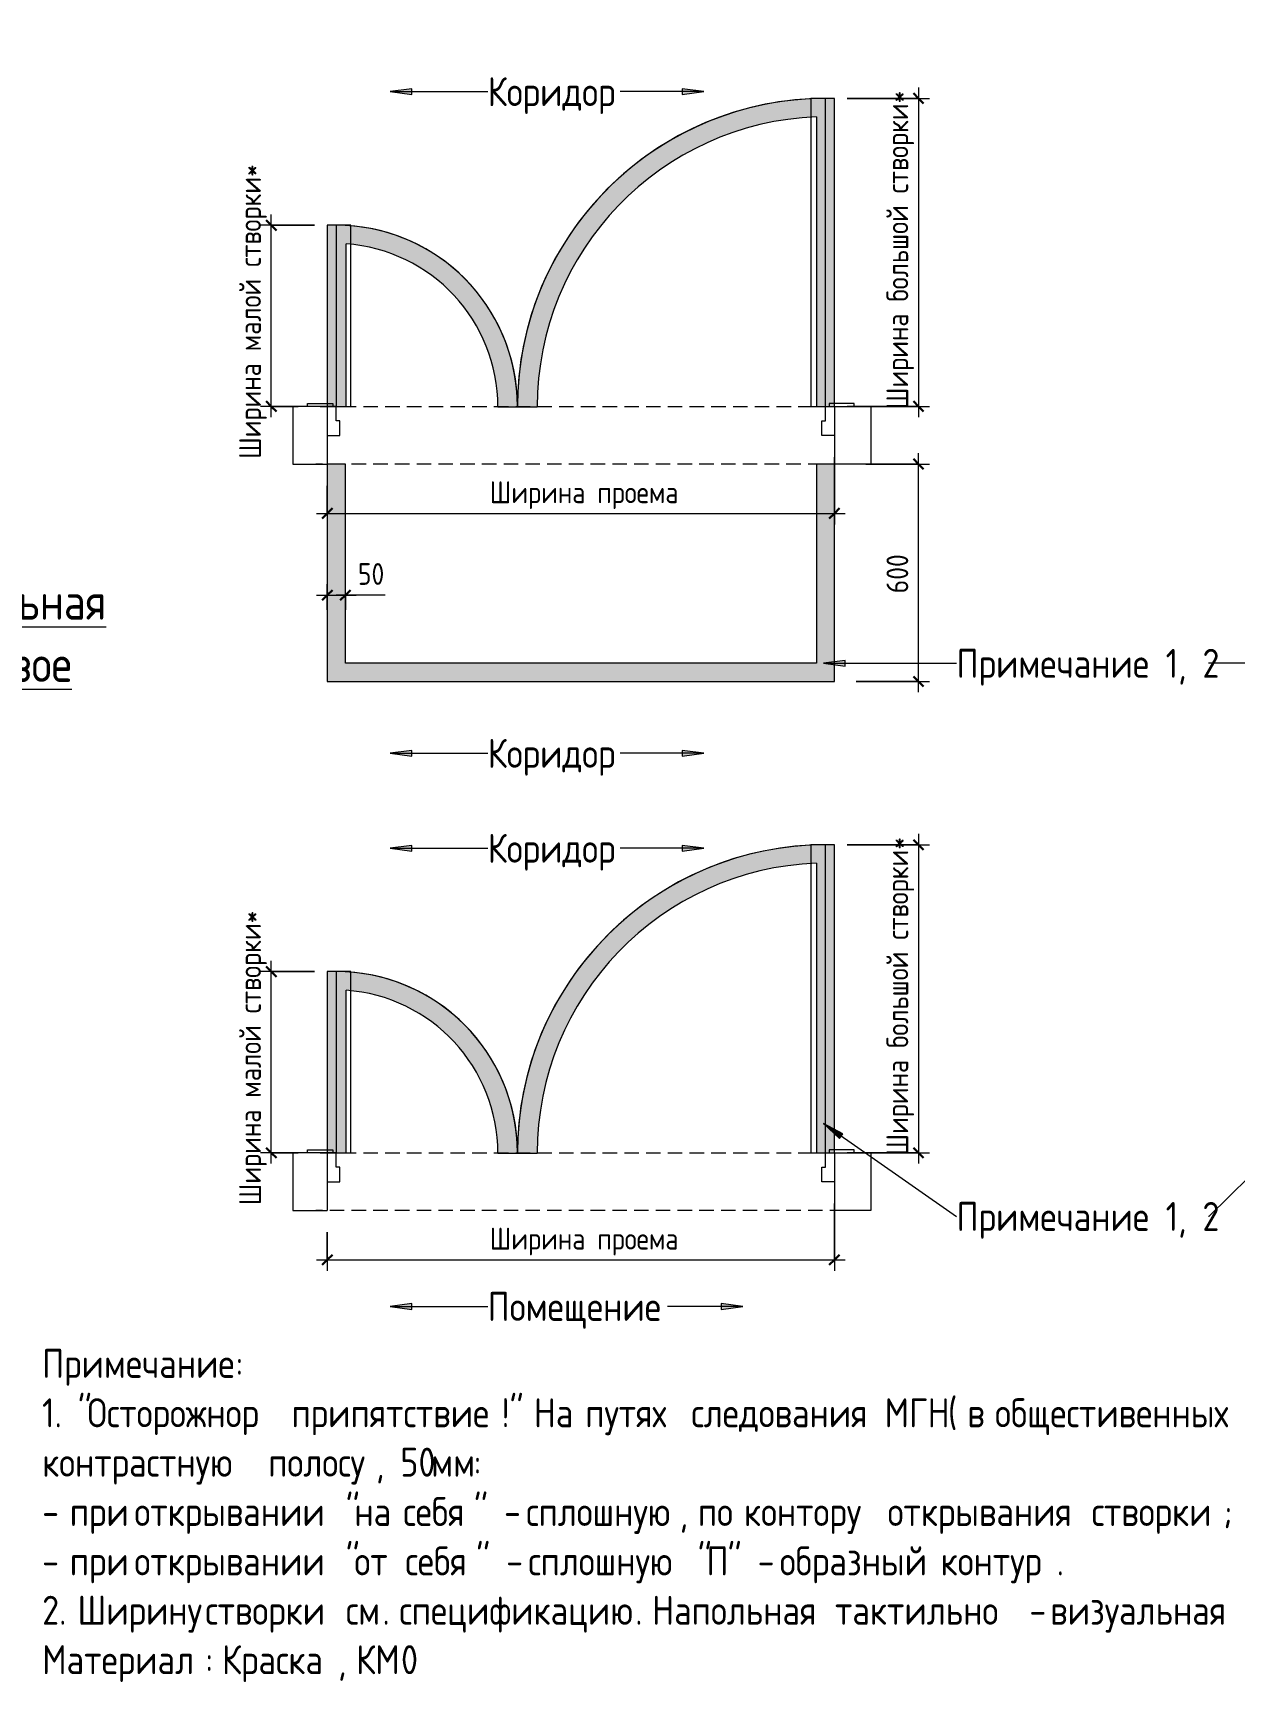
# Model space of a CAD drawing. Header units: millimetres. Extents: x 315 to 209858, y -8553 to 29000.
# Drawn here: x 203808 to 207123, y 1056 to 5607 of the extents above; entities that cross this region are included whole.
import ezdxf

# ---------------------------------------------------------------- set-up
doc = ezdxf.new("R2010")
doc.units = ezdxf.units.MM
doc.linetypes.add('ADSK_Штрих_ш2 п1', pattern=[60, 40, -20])
for name, color, linetype, lineweight in [('A-ANNO-DIMS', 7, 'Continuous', 9), ('A-ANNO-DIMS-20', 7, 'Continuous', 9), ('A-DETL', 7, 'Continuous', 9), ('A-DETL-3', 7, 'ADSK_Штрих_ш2 п1', 9), ('G-ANNO-TEXT', 7, 'Continuous', 9)]:
    doc.layers.add(name, color=color, linetype=linetype, lineweight=lineweight)
doc.layers.add('A-DETL-GENF-8', color=7, linetype='Continuous', lineweight=9, true_color=0xf2dc97)
doc.styles.add('GOST Common_6', font='GOST_Common.ttf', dxfattribs={"width": 0.9, "height": 60})
doc.styles.add('GOST Common_7', font='GOST_Common.ttf', dxfattribs={"width": 0.9, "height": 80})
doc.styles.add('GOST Common_8', font='GOST_Common.ttf', dxfattribs={"width": 0.9, "height": 100})
doc.dimstyles.new('ADSK_Основной_3_0_окр_', dxfattribs={"dimscale": 304.8, "dimtxt": 60.3429, "dimasz": 0.092782, "dimexe": 0.098425, "dimexo": 0.19685, "dimgap": 0.032808, "dimtad": 1, "dimdec": 0, "dimrnd": 10, "dimdsep": 46, "dimtxsty": 'GOST Common_6', "dimblk1": 'OBLIQUE', "dimblk2": 'OBLIQUE', "dimsah": 1, "dimcen": 0.09, "dimdle": 0.098425, "dimazin": 0, "dimtfac": 1, "dimtdec": 4, "dimtix": 1, "dimtmove": 0, "dimatfit": 3, "dimfxl": 1, "dimtvp": 1, "dimtolj": 1, "dimtzin": 0, "dimlwd": 9, "dimlwe": 9, "dimarcsym": 2})
doc.dimstyles.new('ADSK_Основной_3_0_окр__1', dxfattribs={"dimscale": 304.8, "dimtxt": 60.3429, "dimasz": 0.092782, "dimexe": 0.098425, "dimexo": 0.19685, "dimgap": 0.032808, "dimtad": 1, "dimdec": 0, "dimrnd": 10, "dimdsep": 46, "dimtxsty": 'GOST Common_6', "dimblk1": 'OBLIQUE', "dimblk2": 'OBLIQUE', "dimsah": 1, "dimcen": 0.09, "dimdle": 0.098425, "dimazin": 0, "dimtfac": 1, "dimtdec": 4, "dimtix": 1, "dimtmove": 1, "dimatfit": 3, "dimfxl": 1, "dimtvp": 1, "dimtolj": 1, "dimtzin": 0, "dimlwd": 9, "dimlwe": 9, "dimarcsym": 2})

# ---------------------------------------------------------------- blocks, each defined once
blk = doc.blocks.new('DIMBLOCK99-_Тактильно визуальная напольная разметка')
at = {"layer": 'A-ANNO-DIMS-20'}
for p, q in [((204465.6, 4546.6), (204465.6, 5106.6)), ((204585.1, 5076.6), (204435.6, 5076.6)), ((204465.6, 5076.6), (204585.1, 5076.6)), ((204540.2, 4576.6), (204435.6, 4576.6)), ((204465.6, 4576.6), (204540.2, 4576.6))]:
    blk.add_line(p, q, dxfattribs=at)
at = {"layer": 'A-ANNO-DIMS-20', "lineweight": 30}
for p, q in [((204465.6, 5076.6), (204451.5, 5090.7)), ((204465.6, 5076.6), (204479.8, 5062.4)), ((204465.6, 4576.6), (204451.5, 4590.7)), ((204465.6, 4576.6), (204479.8, 4562.4))]:
    blk.add_line(p, q, dxfattribs=at)
at = {"layer": 'A-ANNO-DIMS-20', "color": 0, "insert": (204377.2, 4431.8), "char_height": 60, "width": 947.486, "attachment_point": 1, "rotation": 90, "line_spacing_factor": 1.022761, "style": 'GOST Common_6'}
blk.add_mtext('Ширина малой створки*', dxfattribs=at)
blk = doc.blocks.new('_Oblique')
at = {"color": 0, "linetype": 'ByBlock', "lineweight": -2}
blk.add_line((-0.5, -0.5), (0.5, 0.5), dxfattribs=at)
blk = doc.blocks.new('DIMBLOCK100-_Тактильно визуальная напольная разметка')
at = {"layer": 'A-ANNO-DIMS-20'}
for p, q in [((206055.1, 5426.6), (206282.2, 5426.6)), ((206252.2, 5426.6), (206055.1, 5426.6)), ((206252.2, 5456.6), (206252.2, 4546.6)), ((206055.1, 4576.6), (206282.2, 4576.6)), ((206252.2, 4576.6), (206055.1, 4576.6))]:
    blk.add_line(p, q, dxfattribs=at)
at = {"layer": 'A-ANNO-DIMS-20', "lineweight": 30}
for p, q in [((206252.2, 5426.6), (206238.1, 5440.7)), ((206252.2, 5426.6), (206266.3, 5412.5)), ((206252.2, 4576.6), (206238.1, 4590.7)), ((206252.2, 4576.6), (206266.3, 4562.4))]:
    blk.add_line(p, q, dxfattribs=at)
at = {"layer": 'A-ANNO-DIMS-20', "color": 0, "insert": (206163.8, 4569), "char_height": 60, "width": 1038.307, "attachment_point": 1, "rotation": 90, "line_spacing_factor": 1.022761, "style": 'GOST Common_6'}
blk.add_mtext('Ширина большой створки*', dxfattribs=at)
blk = doc.blocks.new('DIMBLOCK101-_Тактильно визуальная напольная разметка')
at = {"layer": 'A-ANNO-DIMS-20'}
for p, q in [((206020.1, 4436.6), (206020.1, 4251.1)), ((206020.1, 4281.1), (206020.1, 4436.6)), ((204620.1, 4357.5), (204620.1, 4251.1)), ((204620.1, 4281.1), (204620.1, 4357.5)), ((204590.1, 4281.1), (206050.1, 4281.1))]:
    blk.add_line(p, q, dxfattribs=at)
at = {"layer": 'A-ANNO-DIMS-20', "lineweight": 30}
for p, q in [((204620.1, 4281.1), (204605.9, 4267)), ((204620.1, 4281.1), (204634.2, 4295.3)), ((206020.1, 4281.1), (206005.9, 4267)), ((206020.1, 4281.1), (206034.2, 4295.3))]:
    blk.add_line(p, q, dxfattribs=at)
at = {"layer": 'A-ANNO-DIMS-20', "color": 0, "insert": (205068.5, 4369.5), "char_height": 60, "width": 603.838, "attachment_point": 1, "line_spacing_factor": 1.022761, "style": 'GOST Common_6'}
blk.add_mtext('Ширина проема', dxfattribs=at)
blk = doc.blocks.new('DIMBLOCK102-_Тактильно визуальная напольная разметка')
at = {"layer": 'A-ANNO-DIMS-20'}
for p, q in [((204590.1, 4055.7), (204700.1, 4055.7)), ((204620.1, 4015.6), (204620.1, 4085.7)), ((204620.1, 4055.7), (204620.1, 4015.6)), ((204694.7, 4055.7), (204645.1, 4055.7)), ((204670.1, 4015.6), (204670.1, 4085.7)), ((204670.1, 4055.7), (204670.1, 4015.6)), ((204780.4, 4055.7), (204694.7, 4055.7))]:
    blk.add_line(p, q, dxfattribs=at)
at = {"layer": 'A-ANNO-DIMS-20', "lineweight": 30}
for p, q in [((204620.1, 4055.7), (204605.9, 4041.5)), ((204620.1, 4055.7), (204634.2, 4069.8)), ((204670.1, 4055.7), (204655.9, 4041.5)), ((204670.1, 4055.7), (204684.2, 4069.8))]:
    blk.add_line(p, q, dxfattribs=at)
at = {"layer": 'A-ANNO-DIMS-20', "color": 0, "insert": (204704.7, 4144.1), "char_height": 60, "width": 90.821, "attachment_point": 1, "line_spacing_factor": 1.022761, "style": 'GOST Common_6'}
blk.add_mtext('50', dxfattribs=at)
blk = doc.blocks.new('DIMBLOCK103-_Тактильно визуальная напольная разметка')
at = {"layer": 'A-ANNO-DIMS-20'}
for p, q in [((206107.1, 4417.5), (206282.2, 4417.5)), ((206252.2, 4417.5), (206107.1, 4417.5)), ((206252.2, 3787.5), (206252.2, 4447.5)), ((206080.1, 3817.5), (206282.2, 3817.5)), ((206252.2, 3817.5), (206080.1, 3817.5))]:
    blk.add_line(p, q, dxfattribs=at)
at = {"layer": 'A-ANNO-DIMS-20', "lineweight": 30}
for p, q in [((206252.2, 4417.5), (206238.1, 4431.6)), ((206252.2, 4417.5), (206266.3, 4403.3)), ((206252.2, 3817.5), (206238.1, 3831.6)), ((206252.2, 3817.5), (206266.3, 3803.3))]:
    blk.add_line(p, q, dxfattribs=at)
at = {"layer": 'A-ANNO-DIMS-20', "color": 0, "insert": (206163.8, 4060.7), "char_height": 60, "width": 136.232, "attachment_point": 1, "rotation": 90, "line_spacing_factor": 1.022761, "style": 'GOST Common_6'}
blk.add_mtext('600', dxfattribs=at)
blk = doc.blocks.new('DIMBLOCK108-_Тактильно визуальная напольная разметка')
at = {"layer": 'A-ANNO-DIMS-20'}
for p, q in [((204585.1, 3016.6), (204435.6, 3016.6)), ((204465.6, 2486.6), (204465.6, 3046.6)), ((204465.6, 3016.6), (204585.1, 3016.6)), ((204540.2, 2516.6), (204435.6, 2516.6)), ((204465.6, 2516.6), (204540.2, 2516.6))]:
    blk.add_line(p, q, dxfattribs=at)
at = {"layer": 'A-ANNO-DIMS-20', "lineweight": 30}
for p, q in [((204465.6, 3016.6), (204451.5, 3030.7)), ((204465.6, 3016.6), (204479.8, 3002.4)), ((204465.6, 2516.6), (204451.5, 2530.7)), ((204465.6, 2516.6), (204479.8, 2502.4))]:
    blk.add_line(p, q, dxfattribs=at)
at = {"layer": 'A-ANNO-DIMS-20', "color": 0, "insert": (204377.2, 2371.8), "char_height": 60, "width": 947.486, "attachment_point": 1, "rotation": 90, "line_spacing_factor": 1.022761, "style": 'GOST Common_6'}
blk.add_mtext('Ширина малой створки*', dxfattribs=at)
blk = doc.blocks.new('DIMBLOCK109-_Тактильно визуальная напольная разметка')
at = {"layer": 'A-ANNO-DIMS-20', "lineweight": 30}
for p, q in [((206252.2, 3366.6), (206238.1, 3380.7)), ((206252.2, 3366.6), (206266.3, 3352.5)), ((206252.2, 2516.6), (206238.1, 2530.7)), ((206252.2, 2516.6), (206266.3, 2502.4))]:
    blk.add_line(p, q, dxfattribs=at)
at = {"layer": 'A-ANNO-DIMS-20'}
for p, q in [((206252.2, 3396.6), (206252.2, 2486.6)), ((206055.1, 3366.6), (206282.2, 3366.6)), ((206252.2, 3366.6), (206055.1, 3366.6)), ((206055.1, 2516.6), (206282.2, 2516.6)), ((206252.2, 2516.6), (206055.1, 2516.6))]:
    blk.add_line(p, q, dxfattribs=at)
at = {"layer": 'A-ANNO-DIMS-20', "color": 0, "insert": (206163.8, 2509), "char_height": 60, "width": 1038.307, "attachment_point": 1, "rotation": 90, "line_spacing_factor": 1.022761, "style": 'GOST Common_6'}
blk.add_mtext('Ширина большой створки*', dxfattribs=at)
blk = doc.blocks.new('DIMBLOCK110-_Тактильно визуальная напольная разметка')
at = {"layer": 'A-ANNO-DIMS-20'}
for p, q in [((206020.1, 2376.6), (206020.1, 2191.1)), ((206020.1, 2221.1), (206020.1, 2376.6)), ((204620.1, 2297.5), (204620.1, 2191.1)), ((204620.1, 2221.1), (204620.1, 2297.5)), ((204590.1, 2221.1), (206050.1, 2221.1))]:
    blk.add_line(p, q, dxfattribs=at)
at = {"layer": 'A-ANNO-DIMS-20', "lineweight": 30}
for p, q in [((204620.1, 2221.1), (204634.2, 2235.3)), ((206020.1, 2221.1), (206034.2, 2235.3)), ((204620.1, 2221.1), (204605.9, 2207)), ((206020.1, 2221.1), (206005.9, 2207))]:
    blk.add_line(p, q, dxfattribs=at)
at = {"layer": 'A-ANNO-DIMS-20', "color": 0, "insert": (205068.5, 2309.5), "char_height": 60, "width": 603.838, "attachment_point": 1, "line_spacing_factor": 1.022761, "style": 'GOST Common_6'}
blk.add_mtext('Ширина проема', dxfattribs=at)

msp = doc.modelspace()

# ---------------------------------------------------------------- hatches: boundary and pattern name
at = {"layer": 'A-DETL-GENF-8'}
for points in [[(205091.4, 4575.1), (205199.6, 4575.1), (205201, 4622.4), (205205.1, 4669.4), (205212.1, 4716.2), (205221.8, 4762.4), (205234.2, 4808), (205249.2, 4852.8), (205266.9, 4896.6), (205287.1, 4939.3), (205309.8, 4980.8), (205334.9, 5020.8), (205362.4, 5059.3), (205392, 5096), (205426.2, 5133.4), (205457.5, 5164.1), (205493.2, 5195.1), (205530.6, 5223.9), (205569.7, 5250.5), (205610.2, 5274.8), (205652.2, 5296.6), (205695.3, 5315.9), (205739.5, 5332.6), (205784.6, 5346.7), (205830.4, 5358.1), (205876.9, 5366.8), (205923.7, 5372.7), (205970.9, 5375.8), (205970.9, 4576.6), (206020.1, 4576.6), (206020.1, 5426.6), (205995.1, 5426.6), (205945.2, 5425.1), (205895.7, 5420.8), (205846.4, 5413.5), (205797.6, 5403.3), (205749.6, 5390.4), (205702.3, 5374.6), (205656.1, 5356.1), (205611, 5334.9), (205567.3, 5311.1), (205525, 5284.8), (205484.3, 5256), (205445.4, 5224.9), (205408.4, 5191.6), (205373.3, 5156.2), (205340.5, 5118.8), (205309.8, 5079.5), (205281.5, 5038.5), (205255.7, 4995.9), (205232.4, 4951.9), (205211.8, 4906.6), (205193.8, 4860.1), (205178.5, 4812.7), (205166.1, 4764.5), (205156.5, 4715.6), (205149.8, 4666.3), (205146, 4616.6), (205143.5, 4616.6), (205139.1, 4653.7), (205132, 4690.2), (205122.2, 4726.1), (205109.7, 4761.2), (205094.7, 4795.3), (205077.2, 4828.2), (205057.2, 4859.7), (205035, 4889.6), (205010.6, 4917.7), (204984.2, 4944), (204955.9, 4968.2), (204925.9, 4990.3), (204894.3, 5010.1), (204861.3, 5027.4), (204827.1, 5042.3), (204792, 5054.5), (204756, 5064.1), (204719.3, 5071), (204682.4, 5075.2), (204645.1, 5076.6), (204620.1, 5076.6), (204620.1, 4576.6), (204671.9, 4576.6), (204671.9, 5025.3), (204709.4, 5021), (204746.2, 5013.8), (204782.3, 5003.4), (204817.5, 4990.1), (204851.4, 4973.9), (204883.9, 4954.9), (204914.7, 4933.3), (204943.5, 4909.2), (204970.3, 4882.8), (204994.8, 4854.2), (205016.8, 4823.7), (205036.2, 4791.5), (205052.8, 4757.8), (205066.6, 4722.8), (205077.4, 4686.8), (205085.2, 4650), (205089.8, 4612.8)], [(206020.1, 3817.5), (206020.1, 4417.5), (205970.1, 4417.5), (205970.1, 3867.5), (204670.1, 3867.5), (204670.1, 4417.5), (204620.1, 4417.5), (204620.1, 3817.5), (204693.2, 3817.5)], [(205199.6, 2515.1), (205201, 2562.4), (205205.1, 2609.4), (205212.1, 2656.2), (205221.8, 2702.4), (205234.2, 2748), (205249.2, 2792.8), (205266.9, 2836.6), (205287.1, 2879.3), (205309.8, 2920.8), (205334.9, 2960.8), (205362.4, 2999.3), (205392, 3036), (205426.2, 3073.4), (205457.5, 3104.1), (205493.2, 3135.1), (205530.6, 3163.9), (205569.7, 3190.5), (205610.2, 3214.8), (205652.2, 3236.6), (205695.3, 3255.9), (205739.5, 3272.6), (205784.6, 3286.7), (205830.4, 3298.1), (205876.9, 3306.8), (205923.7, 3312.7), (205970.9, 3315.8), (205970.9, 2516.6), (206020.1, 2516.6), (206020.1, 3366.6), (205995.1, 3366.6), (205945.2, 3365.1), (205895.7, 3360.8), (205846.4, 3353.5), (205797.6, 3343.3), (205749.6, 3330.4), (205702.3, 3314.6), (205656.1, 3296.1), (205611, 3274.9), (205567.3, 3251.1), (205525, 3224.8), (205484.3, 3196), (205445.4, 3164.9), (205408.4, 3131.6), (205373.3, 3096.2), (205340.5, 3058.8), (205309.8, 3019.5), (205281.5, 2978.5), (205255.7, 2935.9), (205232.4, 2891.9), (205211.8, 2846.6), (205193.8, 2800.1), (205178.5, 2752.7), (205166.1, 2704.5), (205156, 2652.1), (205149.8, 2606.3), (205146, 2556.6), (205143.5, 2556.6), (205139.1, 2593.7), (205132, 2630.2), (205122.2, 2666.1), (205109.7, 2701.2), (205094.7, 2735.3), (205077.2, 2768.2), (205057.2, 2799.7), (205035, 2829.6), (205010.6, 2857.7), (204984.2, 2884), (204955.9, 2908.2), (204925.9, 2930.3), (204894.3, 2950.1), (204861.3, 2967.4), (204827.1, 2982.3), (204792, 2994.5), (204756, 3004.1), (204719.3, 3011), (204682.4, 3015.2), (204645.1, 3016.6), (204620.1, 3016.6), (204620.1, 2516.6), (204671.9, 2516.6), (204671.9, 2965.3), (204709.4, 2961), (204746.2, 2953.8), (204782.3, 2943.4), (204817.5, 2930.1), (204851.4, 2913.9), (204883.9, 2894.9), (204914.7, 2873.3), (204943.5, 2849.2), (204970.3, 2822.8), (204994.8, 2794.2), (205016.8, 2763.7), (205036.2, 2731.5), (205052.8, 2697.8), (205066.6, 2662.8), (205077.4, 2626.8), (205085.2, 2590), (205089.8, 2552.8), (205091.4, 2515.1)]]:
    msp.add_hatch(color=256, dxfattribs=at).paths.add_polyline_path(points)
at = {"layer": 'G-ANNO-TEXT'}
for points in [[(204794, 5445.4), (204854, 5437.5), (204854, 5453.3)], [(205659.5, 5445.4), (205599.5, 5453.3), (205599.5, 5437.5)], [(205989.7, 3867.5), (206049.7, 3859.6), (206049.7, 3875.4)], [(204794, 3619.1), (204854, 3611.2), (204854, 3627)], [(205659.5, 3619.1), (205599.5, 3627), (205599.5, 3611.2)], [(204794, 3357.1), (204854, 3349.2), (204854, 3365)], [(205659.5, 3357.1), (205599.5, 3365), (205599.5, 3349.2)], [(205989.7, 2597.1), (206034.4, 2556.3), (206043.4, 2569.3)], [(204794, 2092.4), (204854, 2084.5), (204854, 2100.3)], [(205767.1, 2092.4), (205707.1, 2100.3), (205707.1, 2084.5)]]:
    msp.add_hatch(color=256, dxfattribs=at).paths.add_polyline_path(points)

# ---------------------------------------------------------------- linework, layer by layer
at = {"layer": 'A-DETL'}
for p, q in [((205955.1, 5426.6), (205955.1, 4576.6)), ((205995.1, 5426.6), (205955.1, 5426.6)), ((206020.1, 5426.6), (205995.1, 5426.6)), ((205995.1, 4576.6), (205995.1, 5426.6)), ((206020.1, 4576.6), (206020.1, 5426.6)), ((205970.9, 5375.8), (205970.9, 4576.6)), ((204620.1, 5076.6), (204620.1, 4576.6)), ((204645.1, 5076.6), (204620.1, 5076.6)), ((204685.1, 5076.6), (204645.1, 5076.6)), ((204645.1, 5076.6), (204645.1, 4576.6)), ((204685.1, 4576.6), (204685.1, 5076.6)), ((204671.9, 4576.6), (204671.9, 5025.3)), ((205146, 4616.6), (205143.5, 4616.6)), ((204620.1, 4576.6), (204525.1, 4576.6)), ((204525.1, 4576.6), (204525.1, 4417.5)), ((204565.4, 4584.6), (204635.1, 4584.6)), ((204565.4, 4576.6), (204565.4, 4584.6)), ((204635.1, 4576.6), (204565.4, 4576.6)), ((204620.1, 4576.6), (204671.9, 4576.6)), ((204620.1, 4576.6), (204620.1, 4496.6)), ((204645.1, 4576.6), (204620.1, 4576.6)), ((204620.1, 4576.6), (204620.1, 4417.5)), ((204635.1, 4584.6), (204635.1, 4576.6)), ((204645.1, 4536.6), (204645.1, 4576.6)), ((204645.1, 4576.6), (204685.1, 4576.6)), ((205091.4, 4575.1), (205199.6, 4575.1)), ((205955.1, 4576.6), (205995.1, 4576.6)), ((205970.9, 4576.6), (206020.1, 4576.6)), ((205995.1, 4536.6), (205995.1, 4576.6)), ((205995.1, 4576.6), (206020.1, 4576.6)), ((206074.8, 4584.6), (206005.1, 4584.6)), ((206005.1, 4584.6), (206005.1, 4576.6)), ((206005.1, 4576.6), (206074.8, 4576.6)), ((206020.1, 4576.6), (206020.1, 4496.6)), ((206020.1, 4576.6), (206120.1, 4576.6)), ((206020.1, 4576.6), (206020.1, 4417.5)), ((206074.8, 4576.6), (206074.8, 4584.6)), ((206120.1, 4576.6), (206120.1, 4417.5)), ((204655.1, 4536.6), (204645.1, 4536.6)), ((204655.1, 4496.6), (204655.1, 4536.6)), ((205985.1, 4496.6), (205985.1, 4536.6)), ((205985.1, 4536.6), (205995.1, 4536.6)), ((204620.1, 4496.6), (204655.1, 4496.6)), ((206020.1, 4496.6), (205985.1, 4496.6)), ((204525.1, 4417.5), (204620.1, 4417.5)), ((204670.1, 4417.5), (204620.1, 4417.5)), ((204620.1, 4417.5), (204620.1, 3817.5)), ((204670.1, 3867.5), (204670.1, 4417.5)), ((206020.1, 4417.5), (205970.1, 4417.5)), ((205970.1, 4417.5), (205970.1, 3867.5)), ((206020.1, 3817.5), (206020.1, 4417.5)), ((206120.1, 4417.5), (206020.1, 4417.5)), ((205970.1, 3867.5), (204670.1, 3867.5)), ((204620.1, 3817.5), (206020.1, 3817.5)), ((205955.1, 3366.6), (205955.1, 2516.6)), ((205995.1, 3366.6), (205955.1, 3366.6)), ((206020.1, 3366.6), (205995.1, 3366.6)), ((205995.1, 2516.6), (205995.1, 3366.6)), ((206020.1, 2516.6), (206020.1, 3366.6)), ((205970.9, 3315.8), (205970.9, 2516.6)), ((204620.1, 3016.6), (204620.1, 2516.6)), ((204645.1, 3016.6), (204620.1, 3016.6)), ((204685.1, 3016.6), (204645.1, 3016.6)), ((204645.1, 3016.6), (204645.1, 2516.6)), ((204685.1, 2516.6), (204685.1, 3016.6)), ((204671.9, 2516.6), (204671.9, 2965.3)), ((205146, 2556.6), (205143.5, 2556.6)), ((204620.1, 2516.6), (204525.1, 2516.6)), ((204525.1, 2516.6), (204525.1, 2357.5)), ((204565.4, 2524.6), (204635.1, 2524.6)), ((204565.4, 2516.6), (204565.4, 2524.6)), ((204635.1, 2516.6), (204565.4, 2516.6)), ((204620.1, 2516.6), (204671.9, 2516.6)), ((204620.1, 2516.6), (204620.1, 2436.6)), ((204645.1, 2516.6), (204620.1, 2516.6)), ((204620.1, 2516.6), (204620.1, 2357.5)), ((204635.1, 2524.6), (204635.1, 2516.6)), ((204645.1, 2476.6), (204645.1, 2516.6)), ((204645.1, 2516.6), (204685.1, 2516.6)), ((205091.4, 2515.1), (205199.6, 2515.1)), ((205955.1, 2516.6), (205995.1, 2516.6)), ((205970.9, 2516.6), (206020.1, 2516.6)), ((205995.1, 2476.6), (205995.1, 2516.6)), ((205995.1, 2516.6), (206020.1, 2516.6)), ((206074.8, 2524.6), (206005.1, 2524.6)), ((206005.1, 2524.6), (206005.1, 2516.6)), ((206005.1, 2516.6), (206074.8, 2516.6)), ((206020.1, 2516.6), (206020.1, 2436.6)), ((206020.1, 2516.6), (206120.1, 2516.6)), ((206020.1, 2516.6), (206020.1, 2357.5)), ((206074.8, 2516.6), (206074.8, 2524.6)), ((206120.1, 2516.6), (206120.1, 2357.5)), ((204655.1, 2476.6), (204645.1, 2476.6)), ((204655.1, 2436.6), (204655.1, 2476.6)), ((205985.1, 2436.6), (205985.1, 2476.6)), ((205985.1, 2476.6), (205995.1, 2476.6)), ((204620.1, 2436.6), (204655.1, 2436.6)), ((206020.1, 2436.6), (205985.1, 2436.6)), ((204525.1, 2357.5), (204620.1, 2357.5)), ((206120.1, 2357.5), (206020.1, 2357.5))]:
    msp.add_line(p, q, dxfattribs=at)
for centre, radius, start, end in [((205995.1, 4576.6), 850, 90, 180), ((205995.1, 4576.6), 850, 90, 177.3027), ((206000.9, 4575.1), 801.3, 92.1427, 180), ((204645.1, 4576.6), 500, 4.5886, 90), ((204645.1, 4576.6), 500, 360, 90), ((204640.2, 4575.1), 451.2, 0, 85.9666), ((205995.1, 2516.6), 850, 90, 180), ((205995.1, 2516.6), 850, 90, 177.3027), ((206000.9, 2515.1), 801.3, 92.1427, 180), ((204645.1, 2516.6), 500, 4.5886, 90), ((204645.1, 2516.6), 500, 360, 90), ((204640.2, 2515.1), 451.2, 0, 85.9666)]:
    msp.add_arc(centre, radius, start, end, dxfattribs=at)
at = {"layer": 'A-DETL-3'}
for p, q in [((204600.2, 4576.6), (206074.8, 4576.6)), ((206047.1, 4417.5), (204589, 4417.5)), ((204600.2, 2516.6), (206074.8, 2516.6)), ((206047.1, 2357.5), (204589, 2357.5))]:
    msp.add_line(p, q, dxfattribs=at)
at = {"layer": 'G-ANNO-TEXT'}
for p, q in [((204854, 5453.3), (204794, 5445.4)), ((204794, 5445.4), (204854, 5437.5)), ((204794, 5445.4), (205063, 5445.4)), ((204854, 5437.5), (204854, 5453.3)), ((205429.7, 5445.4), (205428.5, 5445.4)), ((205659.5, 5445.4), (205429.7, 5445.4)), ((205659.5, 5445.4), (205599.5, 5453.3)), ((205599.5, 5453.3), (205599.5, 5437.5)), ((205599.5, 5437.5), (205659.5, 5445.4)), ((206049.7, 3875.4), (205989.7, 3867.5)), ((206049.7, 3859.6), (206049.7, 3875.4)), ((205989.7, 3867.5), (206049.7, 3859.6)), ((205989.7, 3867.5), (206357.2, 3867.5)), ((207053.8, 3867.5), (207052.5, 3867.5)), ((207364, 3867.5), (207053.8, 3867.5)), ((204854, 3627), (204794, 3619.1)), ((204794, 3619.1), (204854, 3611.2)), ((204794, 3619.1), (205063, 3619.1)), ((204854, 3611.2), (204854, 3627)), ((205429.7, 3619.1), (205428.5, 3619.1)), ((205659.5, 3619.1), (205429.7, 3619.1)), ((205659.5, 3619.1), (205599.5, 3627)), ((205599.5, 3627), (205599.5, 3611.2)), ((205599.5, 3611.2), (205659.5, 3619.1)), ((204854, 3365), (204794, 3357.1)), ((204794, 3357.1), (204854, 3349.2)), ((204794, 3357.1), (205063, 3357.1)), ((204854, 3349.2), (204854, 3365)), ((205429.7, 3357.1), (205428.5, 3357.1)), ((205659.5, 3357.1), (205429.7, 3357.1)), ((205659.5, 3357.1), (205599.5, 3365)), ((205599.5, 3365), (205599.5, 3349.2)), ((205599.5, 3349.2), (205659.5, 3357.1)), ((207364, 2647), (207053.8, 2340.8)), ((205989.7, 2597.1), (206034.4, 2556.3)), ((206043.4, 2569.3), (205989.7, 2597.1)), ((205989.7, 2597.1), (206357.2, 2340.8)), ((206034.4, 2556.3), (206043.4, 2569.3)), ((207053.8, 2340.8), (207052.5, 2340.8)), ((204854, 2100.3), (204794, 2092.4)), ((204854, 2084.5), (204854, 2100.3)), ((205767.1, 2092.4), (205707.1, 2100.3)), ((205707.1, 2100.3), (205707.1, 2084.5)), ((204794, 2092.4), (204854, 2084.5)), ((204794, 2092.4), (205063, 2092.4)), ((205560.7, 2092.4), (205559.5, 2092.4)), ((205767.1, 2092.4), (205560.7, 2092.4)), ((205707.1, 2084.5), (205767.1, 2092.4))]:
    msp.add_line(p, q, dxfattribs=at)

# ---------------------------------------------------------------- texts
at = {"layer": 'G-ANNO-TEXT', "attachment_point": 1}
for s, insert, char_height, width, style in [('Коридор', (205063, 5485.4), 80, 443.013, 'GOST Common_7'), ('\\Lнапольная', (203452.8, 4087.9), 100, 721.519, 'GOST Common_8'), ('\\L\\fGOST Common|b0|i0|c204|p34|;\\W.9;\\L ', (204048.1, 4087.9), 100, 37.519, 'GOST Common_8'), ('\\LТиповое', (203484.9, 3916), 100, 555.569, 'GOST Common_8'), ('\\L\\fGOST Common|b0|i0|c204|p34|;\\W.9;\\L ', (203943.3, 3916), 100, 37.519, 'GOST Common_8'), ('Примечание', (206357.2, 3907.5), 80, 646.481, 'GOST Common_7'), (' 1, 2', (206890.6, 3907.5), 80, 196.253, 'GOST Common_7'), ('Коридор', (205063, 3659.1), 80, 443.013, 'GOST Common_7'), ('Коридор', (205063, 3397.1), 80, 443.013, 'GOST Common_7'), ('Примечание', (206357.2, 2380.8), 80, 646.481, 'GOST Common_7'), (' 1, 2', (206890.6, 2380.8), 80, 196.253, 'GOST Common_7'), ('Помещение', (205063, 2132.4), 80, 601.747, 'GOST Common_7'), ('Примечание', (203833.1, 1975.2), 80, 646.481, 'GOST Common_7'), ('\\fGOST Common|b0|i0|c204|p34|;\\W.9;:', (204366.5, 1975.2), 80, 25.975, 'GOST Common_7'), ('1. "', (203833.1, 1838.9), 80, 151.519, 'GOST Common_7'), ('Осторожнор', (203958.1, 1838.9), 80, 652.253, 'GOST Common_7'), ('\\fGOST Common|b0|i0|c204|p34|;\\W.9; ', (204496.3, 1838.9), 80, 30.304, 'GOST Common_7'), ('!" ', (205101.1, 1838.9), 80, 108.228, 'GOST Common_7'), ('На', (205190.4, 1838.9), 80, 141.418, 'GOST Common_7'), ('\\fGOST Common|b0|i0|c204|p34|;\\W.9; ', (205307.1, 1838.9), 80, 30.304, 'GOST Common_7'), ('\\fGOST Common|b0|i0|c204|p34|;\\W.9; ', (205600, 1838.9), 80, 30.304, 'GOST Common_7'), ('\\fGOST Common|b0|i0|c204|p34|;\\W.9; ', (206133.4, 1838.9), 80, 30.304, 'GOST Common_7'), ('МГН', (206158.4, 1838.9), 80, 212.127, 'GOST Common_7'), (' (', (206333.4, 1838.9), 80, 64.937, 'GOST Common_7'), ('\\fGOST Common|b0|i0|c204|p34|;\\W.9; ', (206438.2, 1838.9), 80, 30.304, 'GOST Common_7'), ('общестивенных', (206463.2, 1838.9), 80, 847.063, 'GOST Common_7'), ('припятствие', (204521.3, 1838.9), 80, 702.759, 'GOST Common_7'), ('путях', (205332.1, 1838.9), 80, 324.683, 'GOST Common_7'), ('следования', (205625, 1838.9), 80, 616.177, 'GOST Common_7'), ('\\fGOST Common|b0|i0|c204|p34|;\\W.9;в', (206387, 1838.9), 80, 62.051, 'GOST Common_7'), ('\\fGOST Common|b0|i0|c204|p34|;\\W.9; ', (204432, 1702.6), 80, 30.304, 'GOST Common_7'), (', 50', (204754.7, 1702.6), 80, 184.709, 'GOST Common_7'), ('контрастную', (203833.1, 1702.6), 80, 725.848, 'GOST Common_7'), ('полосу', (204457, 1702.6), 80, 360.759, 'GOST Common_7'), ('мм', (204907.1, 1702.6), 80, 141.418, 'GOST Common_7'), ('\\fGOST Common|b0|i0|c204|p34|;\\W.9;:', (205023.7, 1702.6), 80, 25.975, 'GOST Common_7'), ('\\fGOST Common|b0|i0|c204|p34|;\\W.9; ', (204062.9, 1566.4), 80, 30.304, 'GOST Common_7'), (' "', (204627.3, 1566.4), 80, 82.253, 'GOST Common_7'), ('\\fGOST Common|b0|i0|c204|p34|;\\W.9; ', (204804.7, 1566.4), 80, 30.304, 'GOST Common_7'), ('себя', (204829.7, 1566.4), 80, 236.658, 'GOST Common_7'), ('" - ', (205024.9, 1566.4), 80, 174.608, 'GOST Common_7'), ('\\fGOST Common|b0|i0|c204|p34|;\\W.9; ', (205745.3, 1566.4), 80, 30.304, 'GOST Common_7'), ('\\fGOST Common|b0|i0|c204|p34|;\\W.9; ', (206141.7, 1566.4), 80, 30.304, 'GOST Common_7'), ('\\fGOST Common|b0|i0|c204|p34|;\\W.9; ', (206704.9, 1566.4), 80, 30.304, 'GOST Common_7'), ('- ', (203833.1, 1566.4), 80, 92.354, 'GOST Common_7'), ('при', (203909.3, 1566.4), 80, 186.152, 'GOST Common_7'), ('открывании', (204087.9, 1566.4), 80, 653.696, 'GOST Common_7'), ('на', (204695.1, 1566.4), 80, 132.759, 'GOST Common_7'), ('сплошную', (205169, 1566.4), 80, 513.721, 'GOST Common_7'), ('по', (205642.9, 1566.4), 80, 124.101, 'GOST Common_7'), ('контору', (205770.3, 1566.4), 80, 450.228, 'GOST Common_7'), ('открывания', (206166.7, 1566.4), 80, 652.253, 'GOST Common_7'), ('створки', (206729.9, 1566.4), 80, 440.126, 'GOST Common_7'), ('\\fGOST Common|b0|i0|c204|p34|;\\W.9;;', (207093, 1566.4), 80, 30.304, 'GOST Common_7'), (', ', (205592.9, 1566.4), 80, 60.608, 'GOST Common_7'), ('\\fGOST Common|b0|i0|c204|p34|;\\W.9; ', (204062.9, 1430.1), 80, 30.304, 'GOST Common_7'), (' "', (204627.3, 1430.1), 80, 82.253, 'GOST Common_7'), ('\\fGOST Common|b0|i0|c204|p34|;\\W.9; ', (204810.6, 1430.1), 80, 30.304, 'GOST Common_7'), ('себя', (204835.6, 1430.1), 80, 236.658, 'GOST Common_7'), ('" - ', (205030.9, 1430.1), 80, 174.608, 'GOST Common_7'), (' "', (205598.8, 1430.1), 80, 82.253, 'GOST Common_7'), ('\\fGOST Common|b0|i0|c204|p34|;\\W.9;П', (205666.7, 1430.1), 80, 70.709, 'GOST Common_7'), ('" - ', (205725, 1430.1), 80, 174.608, 'GOST Common_7'), ('образный', (205869.1, 1430.1), 80, 507.949, 'GOST Common_7'), ('\\fGOST Common|b0|i0|c204|p34|;\\W.9; ', (206288.2, 1430.1), 80, 30.304, 'GOST Common_7'), ('- ', (203833.1, 1430.1), 80, 92.354, 'GOST Common_7'), ('при', (203909.3, 1430.1), 80, 186.152, 'GOST Common_7'), ('открывании', (204087.9, 1430.1), 80, 653.696, 'GOST Common_7'), ('от', (204695.1, 1430.1), 80, 139.975, 'GOST Common_7'), ('сплошную', (205174.9, 1430.1), 80, 513.721, 'GOST Common_7'), ('контур', (206313.2, 1430.1), 80, 388.177, 'GOST Common_7'), ('\\fGOST Common|b0|i0|c204|p34|;\\W.9;.', (206633.5, 1430.1), 80, 25.975, 'GOST Common_7'), ('2. ', (203833.1, 1293.9), 80, 118.329, 'GOST Common_7'), ('Ширину', (203930.7, 1293.9), 80, 396.835, 'GOST Common_7'), ('\\fGOST Common|b0|i0|c204|p34|;\\W.9; ', (204258.2, 1293.9), 80, 30.304, 'GOST Common_7'), ('\\fGOST Common|b0|i0|c204|p34|;\\W.9; ', (204646.3, 1293.9), 80, 30.304, 'GOST Common_7'), ('спецификацию', (204818.9, 1293.9), 80, 789.342, 'GOST Common_7'), ('Напольная', (205516.7, 1293.9), 80, 581.544, 'GOST Common_7'), ('\\fGOST Common|b0|i0|c204|p34|;\\W.9; ', (205996.5, 1293.9), 80, 30.304, 'GOST Common_7'), ('визуальная', (206615.6, 1293.9), 80, 629.164, 'GOST Common_7'), ('створки', (204283.2, 1293.9), 80, 440.126, 'GOST Common_7'), ('см', (204671.3, 1293.9), 80, 122.658, 'GOST Common_7'), ('тактильно', (206021.5, 1293.9), 80, 597.418, 'GOST Common_7'), (' - ', (206514.4, 1293.9), 80, 122.658, 'GOST Common_7'), ('. ', (204772.5, 1293.9), 80, 56.278, 'GOST Common_7'), ('. ', (205470.2, 1293.9), 80, 56.278, 'GOST Common_7'), ('Материал', (203833.1, 1157.6), 80, 545.468, 'GOST Common_7'), ('Краска', (204329.6, 1157.6), 80, 388.177, 'GOST Common_7'), ('КМ', (204699.9, 1157.6), 80, 150.076, 'GOST Common_7'), ('\\fGOST Common|b0|i0|c204|p34|;\\W.9;0', (204823.7, 1157.6), 80, 62.051, 'GOST Common_7'), (': ', (204283.2, 1157.6), 80, 56.278, 'GOST Common_7'), (', ', (204649.9, 1157.6), 80, 60.608, 'GOST Common_7')]:
    msp.add_mtext(s, dxfattribs=dict(at, insert=insert, char_height=char_height, width=width, style=style))

# ---------------------------------------------------------------- dimensions: what is measured, and where the dimension line sits
at = {"layer": 'A-ANNO-DIMS'}
for base, p1, p2, text, override, picture, middle in [((206252.2, 4576.6), (205995.1, 5426.6), (205995.1, 4576.6), 'Ширина большой створки*', {"dimpost": '<>', "dimfxl": 850.009113}, 'DIMBLOCK100-_Тактильно визуальная напольная разметка', (206203.2, 5001.6)), ((204465.6, 5076.6), (204600.2, 4576.6), (204645.1, 5076.6), 'Ширина малой створки*', {"dimpost": '<>', "dimfxl": 502.008293}, 'DIMBLOCK99-_Тактильно визуальная напольная разметка', (204416.6, 4826.6)), ((206252.2, 2516.6), (205995.1, 3366.6), (205995.1, 2516.6), 'Ширина большой створки*', {"dimpost": '<>', "dimfxl": 850.009113}, 'DIMBLOCK109-_Тактильно визуальная напольная разметка', (206203.2, 2941.6)), ((204465.6, 3016.6), (204600.2, 2516.6), (204645.1, 3016.6), 'Ширина малой створки*', {"dimpost": '<>', "dimfxl": 502.008293}, 'DIMBLOCK108-_Тактильно визуальная напольная разметка', (204416.6, 2766.6))]:
    dim = msp.add_linear_dim(base=base, p1=p1, p2=p2, angle=90, text=text, dimstyle='ADSK_Основной_3_0_окр_', override=override, dxfattribs=at)
    dim.commit()
    dim.dimension.update_dxf_attribs({"geometry": picture, "text_midpoint": middle})
for base, p1, p2, picture, middle in [((206020.1, 4281.1), (204620.1, 4417.5), (206020.1, 4496.6), 'DIMBLOCK101-_Тактильно визуальная напольная разметка', (205320.1, 4330.1)), ((206020.1, 2221.1), (204620.1, 2357.5), (206020.1, 2436.6), 'DIMBLOCK110-_Тактильно визуальная напольная разметка', (205320.1, 2270.1))]:
    dim = msp.add_linear_dim(base=base, p1=p1, p2=p2, text='Ширина проема', dimstyle='ADSK_Основной_3_0_окр_', override={"dimpost": '<>', "dimfxl": 1402.232988}, dxfattribs=at)
    dim.commit()
    dim.dimension.update_dxf_attribs({"geometry": picture, "text_midpoint": middle})
dim = msp.add_linear_dim(base=(206252.2, 4417.5), p1=(206020.1, 3817.5), p2=(206047.1, 4417.5), angle=90, dimstyle='ADSK_Основной_3_0_окр_', override={"dimpost": '<>', "dimfxl": 600.60729}, dxfattribs=at)
dim.commit()
dim.dimension.update_dxf_attribs({"geometry": 'DIMBLOCK103-_Тактильно визуальная напольная разметка', "text_midpoint": (206212.2, 4117.5)})
dim = msp.add_linear_dim(base=(204670.1, 4055.7), p1=(204620.1, 4075.6), p2=(204670.1, 4075.6), dimstyle='ADSK_Основной_3_0_окр__1', override={"dimpost": '<>', "dimfxl": 50}, dxfattribs=at)
dim.commit()
dim.dimension.update_dxf_attribs({"geometry": 'DIMBLOCK102-_Тактильно визуальная напольная разметка', "text_midpoint": (204750.1, 4104.1), "dimtype": 160})

doc.saveas('drawing.dxf')
